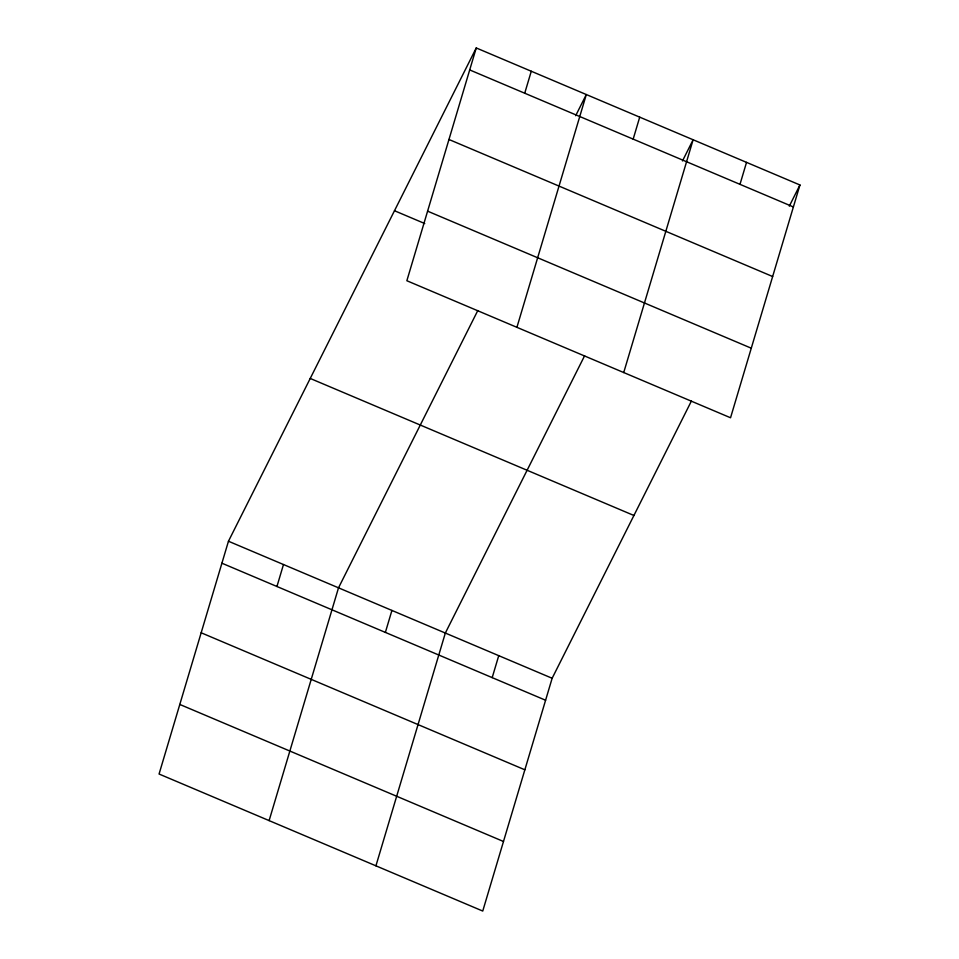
<?xml version="1.0" encoding="UTF-8"?>
<svg xmlns="http://www.w3.org/2000/svg" width="959" height="959" viewBox="0 0 959 959"><rect width="100%" height="100%" fill="white"/><g stroke="black" fill="none" stroke-linecap="round" stroke-linejoin="round"><path stroke-width="1.44" d="M476.251 47.95L406.856 280.735L730.542 417.764L799.938 184.979L476.251 47.95L228.458 541.236L159.062 774.021L482.749 911.05L552.144 678.265L691.427 401.006M276.935 586.5L283.48 564.527M269.119 820.604L338.515 587.819L477.786 310.572M524.729 93.215L531.274 71.242M385.374 632.401L391.919 610.427M516.913 327.331L586.309 94.545L575.664 115.715M375.928 865.833L445.336 633.048L584.606 355.789M633.168 139.127L639.713 117.154M492.195 677.617L498.74 655.656M623.722 372.548L693.117 139.762L682.484 160.944M739.988 184.344L746.534 162.371M789.305 206.161L799.938 184.979M469.694 69.923L793.393 206.952M448.956 139.487L772.654 276.528M427.594 211.16L751.281 348.201M394.473 210.728L424.741 223.543M310.225 378.445L633.923 515.486M228.458 541.236L552.144 678.265M221.901 563.197L545.599 700.238M201.162 632.772L524.861 769.801M179.801 704.445L503.487 841.487"/></g></svg>
